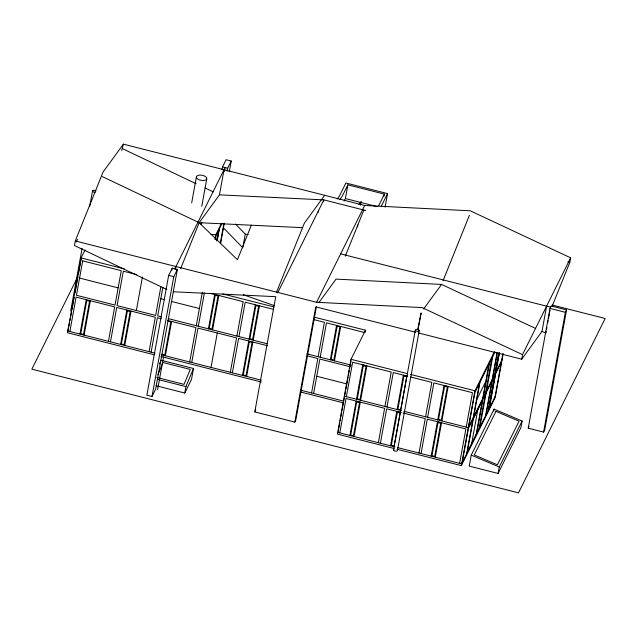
<?xml version="1.0" encoding="UTF-8"?>
<svg xmlns="http://www.w3.org/2000/svg" width="637" height="637" viewBox="0 0 637 637"><rect width="100%" height="100%" fill="white"/><g stroke="black" fill="none" stroke-linecap="round" stroke-linejoin="round"><path stroke-width="0.96" d="M552.016 306.54L569.797 262.38L570.625 257.81L470.202 210.783L364.683 205.472L123.395 144.153L103.083 171.998L75.293 240.961L74.465 245.532L166.878 289.532M82.101 248.287L70.771 310.625L71.384 311.716M89.706 206.412L92.54 190.829L93.981 190.256L96.028 190.774M85.047 249.943L81.09 257.913L67.49 332.737L154.258 354.793M69.672 322.394L67.809 331.001L154.966 353.153M70.022 320.483L70.365 318.572M70.715 316.661L71.408 312.839M71.933 309.964L73.494 301.365M73.844 299.454L74.187 297.543M75.039 292.845L77.993 276.593M78.343 274.682L81.122 259.394M69.855 331.527L76.106 297.113L114.684 306.915L108.433 341.328M79.967 334.091L86.21 299.756M84.1 335.142L90.343 300.799M121.691 150.475L123.395 144.153M110.48 341.846L116.738 307.44L155.317 317.242L149.058 351.656M120.6 344.418L126.835 310.076M124.725 345.469L130.967 311.127M136.358 310.514L142.433 277.055M160.858 286.738L155.643 315.419L117.065 305.609L123.323 271.195L136.82 274.627M151.112 352.173L157.363 317.759L161.217 318.747M162.905 287.263L157.697 315.936L161.551 316.915M168.654 275.391L146.884 395.187L152.004 396.485L155.587 389.271L177.357 269.475L172.237 268.177L168.654 275.391L173.774 276.689L177.357 269.475M171.879 270.12L172.237 268.177M152.004 396.485L173.774 276.689M175.406 269.427L175.931 266.545M157.57 389.772L163.542 356.879M191.697 202.805L196.475 176.489M165.357 355.796L171.6 321.454M201.762 206.38L206.722 179.093A5.327 2.604 10.3 0 0 200.074 175.056A5.327 2.604 10.3 0 0 198.003 179.22A5.327 2.604 10.3 0 0 206.722 179.093M222.002 169.872L222.528 166.95L226.119 159.736L231.239 161.034L229.288 171.751M219.494 194.715L224.033 169.729M189.691 361.983L195.941 327.569L167.467 320.403M196.276 325.738L202.351 292.287M224.391 171.433L225.092 167.603L174.793 268.822M156.153 385.759L184.77 393.029L185.94 386.595L193.497 368.489L161.065 360.247L159.553 363.87M191.737 362.501L197.988 328.087L236.566 337.897L230.315 372.303M198.322 326.263L204.405 292.805M227.122 171.17L227.656 168.248L231.239 161.034M215.003 239.464L215.871 234.679L221.509 223.332M215.322 239.369L216.015 235.547L222.018 223.468M216.644 240.897L218.364 230.865L219.327 228.93L217.249 240.372M193.497 368.489L191.498 379.485L184.77 393.029M217.106 240.571L219.056 229.861L218.411 231.159M220.33 243.238L223.977 223.165M220.617 243.318L224.264 223.245M208.434 328.835L214.677 294.493M212.567 329.878L218.81 295.544M211.03 367.406L217.281 332.992M235.579 224.097L245.269 234.09L242.785 247.793L223.404 227.815M236.9 336.065L243.159 301.651L210.361 293.323M232.362 372.828L238.62 338.414L267.556 345.764M238.947 336.583L245.205 302.177L273.177 309.287M242.482 375.4L248.725 341.058M249.067 339.155L255.31 304.82M246.615 376.443L252.849 342.109M253.2 340.206L259.434 305.864M316.414 306.684L295.807 420.078L294.812 422.084L254.8 411.916L275.741 296.683L173.352 291.762M318.309 212.248L318.667 210.29M323.485 201.825L323.843 199.875L365.773 210.528M294.812 422.084L315.753 306.859L415.619 332.235M344.139 201.045L345.381 198.553L347.874 184.849L384.398 194.134L384.047 196.092M311.573 392.957L317.823 358.543L307.217 355.844M318.158 356.72L324.408 322.306L313.802 319.607M313.619 393.475L319.878 359.069L349.777 366.665M320.204 357.238L326.462 322.824L365.041 332.633M330.324 359.809L336.559 325.467M360.502 205.249L361.211 201.332L358.934 204.541M357.516 226.852L357.867 224.909M334.449 360.861L340.691 326.518M314.383 317.21L365.479 330.197L351.027 359.292L337.427 434.116L394.112 448.52M338.223 431.416L339.784 422.817M340.134 420.906L340.477 418.995M340.827 417.076L341.695 412.298M342.045 410.387L344.298 397.966M344.808 395.179L345.501 391.357M345.851 389.446L347.412 380.838M347.762 378.927L348.105 377.016M348.455 375.105L349.323 370.328M349.673 368.417L351.059 360.765M339.792 432.897L346.042 398.491L384.621 408.293L378.37 442.707M346.377 396.66L352.627 362.246L391.206 372.056L384.955 406.47M385.09 207.168L387.559 193.584L345.907 182.994L339.537 195.822L337.252 199.031M365.184 331.821L365.479 330.197M349.904 435.469L356.147 401.127L360.279 402.178L354.037 436.52M356.489 399.232L362.732 364.89L366.864 365.941L360.622 400.283M380.416 443.225L386.675 408.811L401.143 412.489M387.001 406.987L393.26 372.573L407.728 376.252M390.537 445.796L396.771 411.454L400.904 412.505M397.122 409.559L403.356 375.217L407.489 376.268M393.475 450.216L415.244 330.42L415.722 329.456L417.737 329.425L419.273 330.356L397.496 450.152L397.018 451.115L395.012 451.147L393.475 450.216L393.953 449.252M418.047 329.894L421.137 312.926L417.737 329.425M418.995 453.034L425.253 418.62L403.07 412.983M425.58 416.789L431.838 382.383L410.618 376.985M421.049 453.552L427.3 419.138L465.878 428.948L459.627 463.354M427.634 417.315L433.885 382.901L472.463 392.703L466.212 427.116M431.161 456.124L437.404 421.782L441.537 422.833L435.294 457.175M437.746 419.887L443.989 385.544L448.122 386.595L441.879 420.93M396.994 449.252L461.355 465.615L474.955 390.792L494.312 351.823M462.136 462.948L468.402 428.502M468.721 426.702L474.987 392.265L479.494 383.203L473.219 417.649M466.634 453.886L472.909 419.449L468.394 428.534M467.128 452.891L473.395 418.366L482.4 400.251L476.134 434.776M473.705 416.686L479.972 382.248M471.643 443.718L477.893 409.304M471.245 455.121L469.246 466.117L498.094 473.45L520.947 427.459L522.109 421.017L494.089 409.129L471.245 455.121L499.265 467.009L498.094 473.45M482.703 398.571L488.969 364.125L479.956 382.272M476.595 433.845L482.862 399.407L491.868 381.292L485.593 415.73M483.18 397.607L489.447 363.17M478.952 429.099L485.195 394.757M485.537 392.854L491.78 358.52M479.916 427.156L486.158 392.814M486.501 390.919L492.743 356.577M492.178 379.493L497.059 352.699M486.071 414.767L492.345 380.329M492.656 378.529L497.362 352.691M488.436 410.021L494.678 375.679M495.021 373.776L498.835 352.794M498.827 353.368L495.291 372.852L499.297 353.041M489.399 408.078L495.642 373.736M495.984 371.841L499.448 352.763M495.076 396.652L501.343 362.214L492.329 380.353M501.661 360.415L502.888 353.694M503.182 353.694L495.236 397.424L461.355 465.615M493.763 410.961L494.089 409.129M418.501 332.968L521.695 359.196L522.523 354.626L570.625 257.81M521.695 359.196L541.983 331.455L546.594 306.174M528.224 428.183L549.994 308.388L551.188 305.983L566.556 309.893L544.778 429.68L543.584 432.093L528.224 428.183L529.021 426.583M546.22 331.264L545.869 333.191L542.015 331.383M546.57 329.337L546.912 327.41M547.788 322.593L548.139 320.666M548.489 318.747L549.365 313.93M549.715 312.003L550.065 310.076M543.584 432.093L565.361 312.297L566.556 309.893M180.629 268.679L199.15 222.703L219.47 194.85L323.843 199.875L277.621 292.909M251.336 225.211L237.442 259.697L199.15 222.703L302.543 227.672M276.569 292.12L304.359 223.157L324.671 195.304M345.294 256.146L363.854 210.043M443.049 280.742L469.373 215.354M157.825 374.787L162.961 362.485L190.28 369.42L184.037 384.366L156.726 377.423M76.217 242.012L77.523 239.369M77.38 277.533L31.85 369.165L518.518 492.847L605.15 318.492L552.144 305.019M201.037 224.144L201.897 222.401M347.874 184.849L342.093 196.475L339.816 199.684M254.8 411.916L255.795 409.909M75.293 240.961L316.581 302.288L364.683 205.472M378.625 205.759L384.398 194.134M381.189 206.412L387.559 193.584M419.273 330.356L418.788 331.32L416.781 331.351L415.244 330.42M489.431 363.194L495.021 351.95M491.828 358.806L492.473 357.508M476.826 399.479L485.832 381.364M485.808 391.93L486.453 390.632M502.139 359.451L468.259 427.642L403.89 411.279M473.387 418.485L482.384 400.37M485.243 395.044L485.888 393.746M479.223 428.168L479.868 426.87M467.144 452.78L476.142 434.657M495.554 395.688L461.674 463.879L397.472 447.564M499.265 467.009L522.109 421.017M318.882 302.575L336.049 279.117L441.568 284.428L535.709 328.517M423.589 309.001L441.568 284.428M210.974 234.448L215.871 234.679M316.581 302.288L422.1 307.599L522.523 354.626M245.269 234.09L248.167 234.615M222.528 166.95L227.656 168.248M345.381 198.553L377.088 206.611M567.87 261.887L569.797 262.38M340.636 253.876L550.591 307.185M95.2 192.438L93.153 191.92L92.54 190.829M549.994 308.388L565.361 312.297M81.09 257.913L124.47 268.941M222.799 293.936L273.894 306.923M79.569 278.082L118.148 287.884M160.819 298.729L164.68 299.709M171.433 301.428L199.405 308.531M351.027 359.292L407.704 373.696M410.586 374.429L474.955 390.792M168.303 318.635L267.237 343.773M306.93 353.861L351.067 365.081M168.041 321.183L170.804 321.892L164.784 355.016L162.021 354.307M316.748 376.268L346.647 383.872M344.33 396.142L401.469 410.666M161.225 354.745L261.297 380.178M300.959 390.258L343.518 401.079M161.002 356.505L261.266 381.985M300.791 392.034L343.208 402.815M157.323 379.326L185.94 386.595M337.745 432.38L394.884 446.903M243.278 294.724L272.325 304.924A37.034 18.123 10.3 0 0 274.125 305.442M122.567 148.716L196.14 183.743M205.114 188.019L213.188 191.856M102.254 176.568L198.258 222.273M82.691 260.875L76.44 295.281L115.018 305.091L121.269 270.677L82.691 260.875M86.783 300.537L80.764 333.661L83.527 334.361L89.546 301.237L86.783 300.537M127.408 310.864L121.388 343.988L124.159 344.689L130.179 311.565L127.408 310.864M215.25 295.273L209.231 328.397L211.994 329.098L218.013 295.974L215.25 295.273M249.29 341.838L243.27 374.962L246.041 375.663L252.061 342.539L249.29 341.838M255.883 305.601L249.863 338.725L252.626 339.425L258.646 306.301L255.883 305.601M337.132 326.248L331.113 359.372L333.884 360.072L339.903 326.956L337.132 326.248M356.72 401.915L350.7 435.039L353.463 435.74L359.483 402.616L356.72 401.915M363.305 365.678L357.285 398.794L360.048 399.503L366.068 366.379L363.305 365.678M397.345 412.235L391.325 445.359L394.096 446.067L400.116 412.943L397.345 412.235M403.93 375.997L397.91 409.121L400.681 409.822L406.701 376.706L403.93 375.997M437.977 422.562L431.958 455.686L434.721 456.387L440.74 423.271L437.977 422.562M444.562 386.325L438.543 419.449L441.306 420.149L447.325 387.025L444.562 386.325M494.726 375.965L488.706 409.089L495.371 374.667L494.726 375.965M495.944 411.375L474.286 454.961L497.409 464.771L519.067 421.184L495.944 411.375"/></g></svg>
